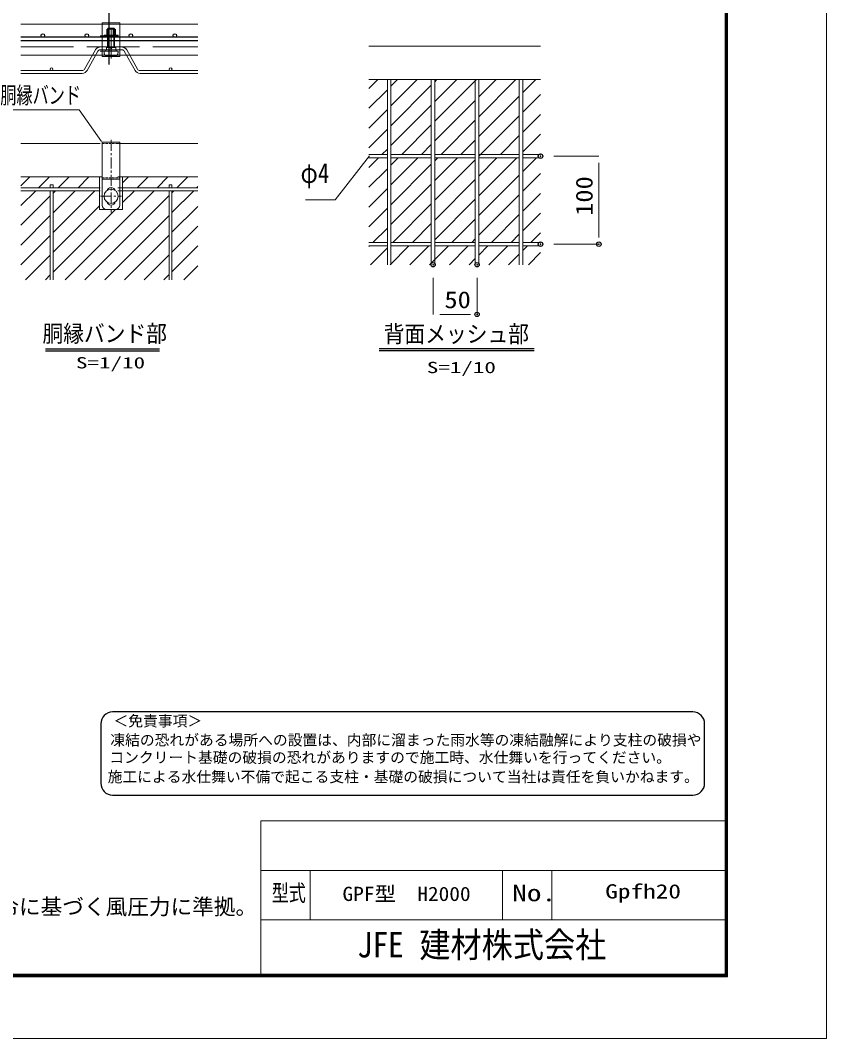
# Model space of a CAD drawing. Units: millimetres, scale not verified, with parts at other scales. Extents: x -6279 to 403, y -2363 to 2362.
# Drawn here: x -1429 to 403, y -2363 to -48 of the extents above; entities that cross this region are included whole.
import ezdxf
from ezdxf.enums import TextEntityAlignment as Align

# ---------------------------------------------------------------- set-up
doc = ezdxf.new("R2010")
doc.units = ezdxf.units.MM
doc.header["$LTSCALE"] = 20
doc.header["$PDMODE"] = 32
doc.header["$PDSIZE"] = 10
for name, pattern in [('DASHED', [7.5, 6, -1.5]), ('USER1', [2, 1.25, -0.25, 0.25, -0.25]), ('USER3', [0.375, 0.25, -0.125])]:
    doc.linetypes.add(name, pattern=pattern)
for name, color, linetype, lineweight in [('0-1_寸法', 7, 'Continuous', 13), ('0-4_胴縁', 7, 'Continuous', 13), ('0-5_0', 7, 'Continuous', 13), ('0-8_WM', 30, 'Continuous', 13), ('0-9_BN', 4, 'Continuous', 25), ('0-A_マット', 92, 'Continuous', 9), ('0-B_バンド', 4, 'Continuous', 13), ('0-C_EXTCNT-LMEC0', 4, 'Continuous', 25), ('0-E_NMメッシュパネル', 8, 'Continuous', 25), ('1-0_D-TTL-TXT', 2, 'Continuous', 25)]:
    doc.layers.add(name, color=color, linetype=linetype, lineweight=lineweight)
doc.layers.add('0-6_DEFPOINTS', color=7, linetype='Continuous')
doc.layers.add('0-F_WAKU', color=7, linetype='Continuous')
doc.styles.add('ＭＳ ゴシック', font='')
doc.styles.get('ＭＳ ゴシック').set_extended_font_data('MS Gothic')

msp = doc.modelspace()

# ---------------------------------------------------------------- linework, layer by layer
at = {"layer": '0-1_寸法'}
for p, q in [((-217.21, -356.92), (-114.57, -356.92)), ((-114.57, -371.92), (-114.57, -541.92)), ((-217.21, -556.92), (-114.57, -556.92)), ((-491.32, -633.71), (-491.32, -716.54)), ((-391.32, -633.71), (-391.32, -716.54)), ((-476.32, -716.54), (-406.32, -716.54))]:
    msp.add_line(p, q, dxfattribs=at)
for points in [[(-1491.33, -251.67), (-1295.52, -251.67), (-1244.9, -323.73)], [(-781.46, -455.93), (-714.19, -455.93), (-635.62, -355.79)]]:
    msp.add_lwpolyline(points, dxfattribs=at)
at = {"layer": '0-4_胴縁'}
for p, q in [((-1026.22, -57.28), (-1428.32, -57.28)), ((-1208.26, -83.48), (-1248.26, -83.48)), ((-1208.26, -86.68), (-1248.26, -86.68)), ((-1208.26, -115.08), (-1248.26, -115.08)), ((-637.43, -106.92), (-247.21, -106.92)), ((-1026.22, -127.28), (-1428.32, -127.28)), ((-1208.26, -118.28), (-1248.26, -118.28)), ((-637.43, -182.92), (-247.21, -182.92)), ((-1428.32, -328.14), (-1248.26, -328.14)), ((-1208.26, -328.14), (-1026.22, -328.14)), ((-1428.32, -404.14), (-1248.26, -404.14)), ((-1208.26, -404.14), (-1026.22, -404.14))]:
    msp.add_line(p, q, dxfattribs=at)
at = {"layer": '0-5_0'}
for p, q in [((-883.13, -1867.6), (172.58, -1867.6)), ((-883.13, -1867.6), (-883.13, -2216.35)), ((-883.13, -1980.1), (172.58, -1980.1)), ((-770.63, -1980.1), (-770.63, -2092.6)), ((-333.67, -1980.1), (-333.67, -2092.6)), ((-221.17, -1980.1), (-221.17, -2092.6)), ((-883.13, -2092.6), (172.58, -2092.6))]:
    msp.add_line(p, q, dxfattribs=at)
at = {"layer": '0-5_0', "color": 3}
msp.add_lwpolyline([(-6279.3, 2362.4), (403.2, 2362.4), (403.2, -2362.6), (-6279.3, -2362.6)], close=True, dxfattribs=at)
at = {"layer": '0-5_0'}
for points in [[(-6054.3, 2221.77), (178.2, 2221.77), (178.2, -2221.98), (-6054.3, -2221.98)], [(-6052.89, 2220.37), (176.8, 2220.37), (176.8, -2220.57), (-6052.89, -2220.57)], [(-6051.48, 2218.96), (175.39, 2218.96), (175.39, -2219.16), (-6051.48, -2219.16)], [(-6050.08, 2217.55), (173.99, 2217.55), (173.99, -2217.76), (-6050.08, -2217.76)], [(-6048.67, 2216.15), (172.58, 2216.15), (172.58, -2216.35), (-6048.67, -2216.35)]]:
    msp.add_lwpolyline(points, close=True, dxfattribs=at)
at = {"layer": '0-6_DEFPOINTS'}
for p in [(-247.21, -356.92), (-247.21, -556.92), (-114.57, -556.92), (-491.32, -603.71), (-391.32, -603.71), (-391.32, -716.54)]:
    msp.add_point(p, dxfattribs=at)
at = {"layer": '0-8_WM'}
for p, q in [((-1258.8, -115.23), (-1283.3, -159.01)), ((-1247.63, -108.68), (-1198.88, -108.68)), ((-1247.63, -115.08), (-1198.88, -115.08)), ((-1187.71, -115.23), (-1163.21, -159.01)), ((-1253.21, -118.36), (-1277.71, -162.13)), ((-1193.3, -118.36), (-1168.8, -162.13)), ((-1428.32, -162.28), (-1288.88, -162.28)), ((-1428.32, -168.68), (-1288.88, -168.68)), ((-1157.63, -162.28), (-1026.22, -162.28)), ((-1157.63, -168.68), (-1026.22, -168.68)), ((-1248.26, -428.94), (-1428.32, -428.94)), ((-1248.26, -435.34), (-1428.32, -435.34)), ((-1361.45, -422.14), (-1355.05, -422.14)), ((-1361.45, -428.94), (-1361.45, -422.14)), ((-1361.45, -637.8), (-1361.45, -435.34)), ((-1355.05, -428.94), (-1355.05, -422.14)), ((-1355.05, -637.8), (-1355.05, -435.34)), ((-1026.22, -428.94), (-1208.26, -428.94)), ((-1026.22, -435.34), (-1208.26, -435.34)), ((-1091.45, -422.14), (-1085.05, -422.14)), ((-1091.45, -428.94), (-1091.45, -422.14)), ((-1091.45, -637.8), (-1091.45, -435.34)), ((-1085.05, -428.94), (-1085.05, -422.14)), ((-1085.05, -637.8), (-1085.05, -435.34))]:
    msp.add_line(p, q, dxfattribs=at)
for centre in [(-1358.6, -159.08), (-1087.91, -159.08)]:
    msp.add_circle(centre, 3.2, dxfattribs=at)
at = {"layer": '0-8_WM', "linetype": 'DASHED'}
for centre, radius, start, end in [((-1247.63, -121.48), 12.8, 90, 150.7642), ((-1247.63, -121.48), 6.4, 90, 150.7642), ((-1198.88, -121.48), 12.8, 29.2358, 90), ((-1198.88, -121.48), 6.4, 29.2358, 90)]:
    msp.add_arc(centre, radius, start, end, dxfattribs=at)
at = {"layer": '0-8_WM'}
for centre, radius, start, end in [((-1288.88, -155.88), 6.4, 270, 330.7642), ((-1157.63, -155.88), 6.4, 209.2358, 270), ((-1288.88, -155.88), 12.8, 270, 330.7642), ((-1157.63, -155.88), 12.8, 209.2358, 270)]:
    msp.add_arc(centre, radius, start, end, dxfattribs=at)
at = {"layer": '0-9_BN', "lineweight": 13}
for p, q in [((-1233.26, -81.88), (-1233.26, -68.81)), ((-1231.26, -68.28), (-1229.9, -66.28)), ((-1231.26, -110.28), (-1231.26, -68.28)), ((-1231.26, -68.28), (-1215.26, -68.28)), ((-1230.96, -67.88), (-1215.57, -67.88)), ((-1228.26, -81.88), (-1228.26, -68.81)), ((-1218.26, -81.88), (-1218.26, -68.81)), ((-1216.61, -110.28), (-1216.61, -66.28)), ((-1216.61, -66.28), (-1215.26, -68.28)), ((-1215.26, -110.28), (-1215.26, -68.28)), ((-1213.26, -81.88), (-1213.26, -68.81)), ((-1239.26, -85.08), (-1239.26, -81.88)), ((-1207.26, -81.88), (-1239.26, -81.88)), ((-1207.26, -85.08), (-1239.26, -85.08)), ((-1233.26, -81.88), (-1213.26, -81.88)), ((-1207.26, -85.08), (-1207.26, -81.88)), ((-1239.26, -118.28), (-1207.26, -118.28))]:
    msp.add_line(p, q, dxfattribs=at)
at = {"layer": '0-9_BN', "linetype": 'DASHED', "lineweight": 13}
for p, q in [((-1223.26, -135.16), (-1223.26, -65.51)), ((-1231.26, -110.28), (-1231.26, -72.28)), ((-1229.9, -110.28), (-1229.9, -71.63)), ((-1216.61, -110.28), (-1216.61, -71.63)), ((-1215.26, -110.28), (-1215.26, -72.28)), ((-1235.14, -118.28), (-1235.14, -115.28)), ((-1233.89, -110.28), (-1212.62, -110.28)), ((-1233.89, -110.28), (-1233.89, -114.04)), ((-1225.38, -110.28), (-1223.26, -112.78)), ((-1223.26, -112.78), (-1221.13, -110.28)), ((-1223.26, -112.78), (-1223.26, -118.28)), ((-1212.62, -110.28), (-1212.62, -114.04)), ((-1211.38, -118.28), (-1211.38, -115.28)), ((-1236.26, -127.88), (-1210.26, -127.88))]:
    msp.add_line(p, q, dxfattribs=at)
at = {"layer": '0-9_BN', "lineweight": 13}
msp.add_lwpolyline([(-1229.9, -110.28), (-1229.9, -66.28), (-1216.61, -66.28)], dxfattribs=at)
msp.add_circle((-1223.26, -448.14), 16, dxfattribs=at)
for centre, radius, start, end in [((-1230.76, -71.67), 3.8, 48.83491, 131.16509), ((-1223.26, -81.74), 13.86, 68.85295, 111.14705), ((-1215.76, -71.68), 3.8, 48.86505, 131.13495)]:
    msp.add_arc(centre, radius, start, end, dxfattribs=at)
at = {"layer": '0-9_BN', "linetype": 'DASHED', "lineweight": 13}
for centre, start, end in [((-1235.14, -114.04), 270, 0), ((-1211.38, -114.04), 180, 270)]:
    msp.add_arc(centre, 1.24, start, end, dxfattribs=at)
for centre, start_param, end_param in [((-1236.26, -118.28), 1.5707963, 3.1415927), ((-1210.26, -118.28), 3.1415927, 4.712389)]:
    msp.add_ellipse(centre, major_axis=(0, 9.6), ratio=0.3125, start_param=start_param, end_param=end_param, dxfattribs=at)
at = {"layer": '0-A_マット', "linetype": 'DASHED'}
for p, q in [((-1428.32, -94.68), (-1071.5, -94.68)), ((-1428.32, -108.68), (-1026.22, -108.68))]:
    msp.add_line(p, q, dxfattribs=at)
at = {"layer": '0-A_マット'}
for p, q in [((-637.43, -203.14), (-617.21, -182.92)), ((-587.32, -197.92), (-572.31, -182.92)), ((-587.32, -242.83), (-527.41, -182.92)), ((-487.32, -187.73), (-482.51, -182.92)), ((-487.32, -232.63), (-437.61, -182.92)), ((-487.32, -277.53), (-392.71, -182.92)), ((-387.32, -222.43), (-347.81, -182.92)), ((-387.32, -267.33), (-302.91, -182.92)), ((-287.32, -212.23), (-258, -182.92)), ((-637.43, -248.04), (-595.32, -205.92)), ((-587.32, -287.73), (-495.32, -195.73)), ((-487.32, -322.43), (-395.32, -230.43)), ((-387.32, -312.23), (-295.32, -220.23)), ((-287.32, -257.13), (-247.21, -217.02)), ((-637.43, -292.94), (-595.32, -250.83)), ((-587.32, -332.63), (-495.32, -240.63)), ((-472.91, -352.92), (-395.32, -275.33)), ((-387.32, -357.13), (-295.32, -265.13)), ((-287.32, -302.04), (-247.21, -261.93)), ((-637.43, -337.84), (-595.32, -295.73)), ((-562.71, -352.92), (-495.32, -285.53)), ((-428, -352.92), (-395.32, -320.23)), ((-338.2, -352.92), (-295.32, -310.04)), ((-287.32, -346.94), (-247.21, -306.83)), ((-607.61, -352.92), (-595.32, -340.63)), ((-517.81, -352.92), (-495.32, -330.43)), ((-637.43, -382.75), (-615.61, -360.92)), ((-587.32, -377.53), (-570.71, -360.92)), ((-587.32, -422.43), (-525.81, -360.92)), ((-487.32, -367.33), (-480.91, -360.92)), ((-487.32, -412.23), (-436, -360.92)), ((-487.32, -457.13), (-395.32, -365.13)), ((-387.32, -402.04), (-346.2, -360.92)), ((-387.32, -446.94), (-301.3, -360.92)), ((-287.32, -391.84), (-256.4, -360.92)), ((-248.4, -352.92), (-247.21, -351.73)), ((-637.43, -427.65), (-595.32, -385.53)), ((-587.32, -467.33), (-495.32, -375.33)), ((-1428.32, -424.21), (-1408.26, -404.14)), ((-1388.15, -428.94), (-1363.35, -404.14)), ((-1343.25, -428.94), (-1318.45, -404.14)), ((-1298.35, -428.94), (-1273.55, -404.14)), ((-1249.25, -404.14), (-1249.25, -478.14)), ((-1243.26, -404.14), (-1249.25, -404.14)), ((-1197.25, -404.14), (-1203.26, -404.14)), ((-1197.25, -404.14), (-1197.25, -478.14)), ((-1197.25, -417.64), (-1183.75, -404.14)), ((-1163.65, -428.94), (-1138.85, -404.14)), ((-1118.75, -428.94), (-1093.95, -404.14)), ((-1073.85, -428.94), (-1049.05, -404.14)), ((-487.32, -502.04), (-395.32, -410.04)), ((-387.32, -491.84), (-295.32, -399.84)), ((-287.32, -436.74), (-247.21, -396.63)), ((-1428.32, -469.11), (-1394.55, -435.34)), ((-1355.05, -440.74), (-1349.65, -435.34)), ((-1355.05, -485.64), (-1304.75, -435.34)), ((-1355.05, -530.55), (-1259.85, -435.34)), ((-1327.6, -637.8), (-1125.15, -435.34)), ((-1197.25, -462.54), (-1170.05, -435.34)), ((-1085.05, -485.05), (-1035.34, -435.34)), ((-1085.05, -440.15), (-1080.25, -435.34)), ((-1028.94, -428.94), (-1026.22, -426.22)), ((-637.43, -472.55), (-595.32, -430.43)), ((-587.32, -512.23), (-495.32, -420.23)), ((-1428.32, -514.01), (-1361.45, -447.14)), ((-1282.7, -637.8), (-1091.45, -446.55)), ((-487.32, -546.94), (-395.32, -454.94)), ((-387.32, -536.74), (-295.32, -444.74)), ((-287.32, -481.64), (-247.21, -441.53)), ((-1355.05, -575.45), (-1249.25, -469.64)), ((-1355.05, -620.35), (-1212.85, -478.14)), ((-1197.25, -478.14), (-1249.25, -478.14)), ((-1085.05, -529.95), (-1026.22, -471.12)), ((-637.43, -517.45), (-595.32, -475.33)), ((-583.1, -552.92), (-495.32, -465.13)), ((-1428.32, -558.91), (-1361.45, -492.04)), ((-1237.8, -637.8), (-1091.45, -491.45)), ((-448.4, -552.92), (-395.32, -499.84)), ((-358.6, -552.92), (-295.32, -489.64)), ((-287.32, -526.54), (-247.21, -486.43)), ((-1085.05, -574.85), (-1026.22, -516.02)), ((-628, -552.92), (-595.32, -520.23)), ((-538.2, -552.92), (-495.32, -510.04)), ((-268.79, -552.92), (-247.21, -531.33)), ((-1428.32, -603.81), (-1361.45, -536.95)), ((-1192.9, -637.8), (-1091.45, -536.35)), ((-403.5, -552.92), (-395.32, -544.74)), ((-313.7, -552.92), (-295.32, -534.54)), ((-1085.05, -619.76), (-1026.22, -560.92)), ((-637.43, -562.35), (-636, -560.92)), ((-633.89, -603.71), (-595.32, -565.13)), ((-588.99, -603.71), (-546.2, -560.92)), ((-544.09, -603.71), (-501.3, -560.92)), ((-499.19, -603.71), (-456.4, -560.92)), ((-454.28, -603.71), (-411.5, -560.92)), ((-387.32, -581.64), (-366.6, -560.92)), ((-364.48, -603.71), (-321.7, -560.92)), ((-287.32, -571.44), (-276.79, -560.92)), ((-274.68, -603.71), (-247.21, -576.23)), ((-1417.4, -637.8), (-1361.45, -581.85)), ((-1148, -637.8), (-1091.45, -581.25)), ((-409.38, -603.71), (-395.32, -589.64)), ((-319.58, -603.71), (-295.32, -579.44)), ((-1058.19, -637.8), (-1026.22, -605.82)), ((-1372.5, -637.8), (-1361.45, -626.75)), ((-1103.1, -637.8), (-1091.45, -626.16))]:
    msp.add_line(p, q, dxfattribs=at)
at = {"layer": '0-B_バンド'}
for p, q in [((-1203.26, -54.08), (-1243.26, -54.08)), ((-1243.26, -130.48), (-1243.26, -54.08)), ((-1203.26, -130.48), (-1203.26, -54.08)), ((-1203.26, -130.48), (-1243.26, -130.48)), ((-1243.26, -324.94), (-1203.26, -324.94)), ((-1243.26, -324.94), (-1243.26, -468.14)), ((-1203.26, -324.94), (-1203.26, -468.14)), ((-1243.26, -409.34), (-1203.26, -409.34)), ((-1233.26, -478.14), (-1213.26, -478.14))]:
    msp.add_line(p, q, dxfattribs=at)
at = {"layer": '0-B_バンド', "linetype": 'USER1'}
for p, q in [((-1223.26, -319.72), (-1223.26, -484.68)), ((-1247.27, -448.14), (-1199.24, -448.14))]:
    msp.add_line(p, q, dxfattribs=at)
at = {"layer": '0-B_バンド', "linetype": 'USER3'}
for p, q in [((-1243.26, -328.14), (-1203.26, -328.14)), ((-1243.26, -406.14), (-1203.26, -406.14))]:
    msp.add_line(p, q, dxfattribs=at)
at = {"layer": '0-B_バンド'}
for centre, start, end in [((-1223.26, -438.14), 16.2602, 163.7398), ((-1223.26, -458.14), 196.2602, 343.7398), ((-1233.26, -468.14), 180, 270), ((-1213.26, -468.14), 270, 0)]:
    msp.add_arc(centre, 10, start, end, dxfattribs=at)
at = {"layer": '0-C_EXTCNT-LMEC0'}
for p, q in [((-1372.47, -794.8), (-1113.01, -794.8)), ((-1372.47, -799.46), (-1113.01, -799.46)), ((-613.62, -794.17), (-261.91, -794.17)), ((-613.62, -798.84), (-261.91, -798.84))]:
    msp.add_line(p, q, dxfattribs=at)
at = {"layer": '0-E_NMメッシュパネル'}
for p, q in [((-1228.26, -12.05), (-1228.26, -148.2)), ((-1026.22, -86.68), (-1428.32, -86.68)), ((-1026.22, -94.68), (-1428.32, -94.68))]:
    msp.add_line(p, q, dxfattribs=at)
at = {"layer": '0-E_NMメッシュパネル', "lineweight": 5}
for p, q in [((-595.32, -182.92), (-595.32, -552.92)), ((-587.32, -182.92), (-587.32, -552.92)), ((-495.32, -182.92), (-495.32, -552.92)), ((-487.32, -182.92), (-487.32, -552.92)), ((-395.32, -182.92), (-395.32, -552.92)), ((-387.32, -182.92), (-387.32, -552.92)), ((-295.32, -182.92), (-295.32, -552.92)), ((-287.32, -182.92), (-287.32, -552.92)), ((-595.32, -352.92), (-637.43, -352.92)), ((-595.32, -360.92), (-637.43, -360.92)), ((-595.32, -360.92), (-595.32, -552.92)), ((-595.32, -360.92), (-595.32, -603.71)), ((-495.32, -352.92), (-587.32, -352.92)), ((-495.32, -360.92), (-587.32, -360.92)), ((-587.32, -360.92), (-587.32, -552.92)), ((-587.32, -360.92), (-587.32, -603.71)), ((-495.32, -360.92), (-495.32, -552.92)), ((-495.32, -360.92), (-495.32, -603.71)), ((-395.32, -352.92), (-487.32, -352.92)), ((-395.32, -360.92), (-487.32, -360.92)), ((-487.32, -360.92), (-487.32, -552.92)), ((-487.32, -360.92), (-487.32, -603.71)), ((-395.32, -360.92), (-395.32, -552.92)), ((-395.32, -360.92), (-395.32, -603.71)), ((-295.32, -352.92), (-387.32, -352.92)), ((-295.32, -360.92), (-387.32, -360.92)), ((-387.32, -360.92), (-387.32, -552.92)), ((-387.32, -360.92), (-387.32, -603.71)), ((-295.32, -360.92), (-295.32, -552.92)), ((-295.32, -360.92), (-295.32, -603.71)), ((-247.21, -352.92), (-287.32, -352.92)), ((-247.21, -360.92), (-287.32, -360.92)), ((-287.32, -360.92), (-287.32, -552.92)), ((-287.32, -360.92), (-287.32, -603.71)), ((-595.32, -552.92), (-637.43, -552.92)), ((-495.32, -552.92), (-587.32, -552.92)), ((-395.32, -552.92), (-487.32, -552.92)), ((-295.32, -552.92), (-387.32, -552.92)), ((-247.21, -552.92), (-287.32, -552.92)), ((-595.32, -560.92), (-637.43, -560.92)), ((-495.32, -560.92), (-587.32, -560.92)), ((-395.32, -560.92), (-487.32, -560.92)), ((-295.32, -560.92), (-387.32, -560.92)), ((-247.21, -560.92), (-287.32, -560.92))]:
    msp.add_line(p, q, dxfattribs=at)
at = {"layer": '0-E_NMメッシュパネル'}
for centre in [(-1378.26, -82.68), (-1278.26, -82.68), (-1178.26, -82.68), (-1078.26, -82.68)]:
    msp.add_circle(centre, 4, dxfattribs=at)
at = {"layer": '1-0_D-TTL-TXT'}
for p, q in [((98.92, -1620.21), (-1219.73, -1620.21)), ((-1246.69, -1647.17), (-1246.69, -1781.97)), ((125.88, -1781.97), (125.88, -1647.17)), ((-1219.73, -1808.93), (98.92, -1808.93))]:
    msp.add_line(p, q, dxfattribs=at)
for centre, start, end in [((-1219.73, -1647.17), 90, 180), ((98.92, -1647.17), 0, 90), ((-1219.73, -1781.97), 180, 270), ((98.92, -1781.97), 270, 0)]:
    msp.add_arc(centre, 26.96, start, end, dxfattribs=at)

# ---------------------------------------------------------------- texts
at = {"layer": '0-1_寸法', "style": 'ＭＳ ゴシック'}
for s, height, width, p in [('胴縁バンド', 38.42, 0.7, (-1475.02, -249.07)), ('φ4', 44.9, 0.85, (-792.69, -431.24)), ('50', 38.42, 1.15, (-465.6, -713.94))]:
    msp.add_text(s, height=height, dxfattribs=dict(at, width=width)).set_placement(p, align=Align.BOTTOM_LEFT)
at = {"layer": '0-1_寸法', "style": 'ＭＳ ゴシック', "width": 1.15}
msp.add_text('100', height=38.42, rotation=90, dxfattribs=at).set_placement((-117.17, -492.64), align=Align.BOTTOM_LEFT)
at = {"layer": '0-5_0', "style": 'ＭＳ ゴシック'}
for s, height, width, p in [('型式', 37.83, 0.75, (-858.06, -2061.77)), ('No.', 37.88, 1.3, (-311.77, -2061.77))]:
    msp.add_text(s, height=height, dxfattribs=dict(at, width=width)).set_placement(p, align=Align.BOTTOM_LEFT)
at = {"layer": '0-C_EXTCNT-LMEC0', "style": 'ＭＳ ゴシック'}
for s, height, width, p in [('胴縁バンド部', 38.42, 0.9, (-1379.21, -790.87)), ('背面メッシュ部', 38.42, 0.9, (-603.58, -791.76)), ('S=1/10', 25.66, 1.5, (-1302.99, -847.03)), ('S=1/10', 25.66, 1.5, (-505.63, -857.7))]:
    msp.add_text(s, height=height, dxfattribs=dict(at, width=width)).set_placement(p, align=Align.BOTTOM_LEFT)
at = {"layer": '0-F_WAKU', "style": 'ＭＳ ゴシック'}
for s, height, width, p in [('GPF型\u3000H2000', 32.4, 1.1, (-697.23, -2059.47)), ('Gpfh20', 32.47, 1.3, (-100.11, -2053.85)), ('JFE 建材株式会社', 57.73, 0.9, (-664.15, -2195.37))]:
    msp.add_text(s, height=height, dxfattribs=dict(at, width=width)).set_placement(p, align=Align.BOTTOM_LEFT)
at = {"layer": '1-0_D-TTL-TXT', "color": 7, "style": 'ＭＳ ゴシック'}
for s, height, p in [('＜免責事項＞ \u3000\u3000', 24.63, (-1217.73, -1660.2)), ('凍結の恐れがある場所への設置は、内部に溜まった雨水等の凍結融解により支柱の破損や', 24.63, (-1225.02, -1703.61)), ('コンクリート基礎の破損の恐れがありますので施工時、水仕舞いを行ってください。', 24.63, (-1227.24, -1743.2)), ('施工による水仕舞い不備で起こる支柱・基礎の破損について当社は責任を負いかねます。 ', 24.63, (-1231.01, -1787.14)), ('（設計条件）風荷重：昭和57年改正 建築基準法・同施行令に基づく風圧力に準拠。', 36.07, (-2736.08, -2091.55))]:
    msp.add_text(s, height=height, dxfattribs=at).set_placement(p, align=Align.BOTTOM_LEFT)

doc.saveas('drawing.dxf')
